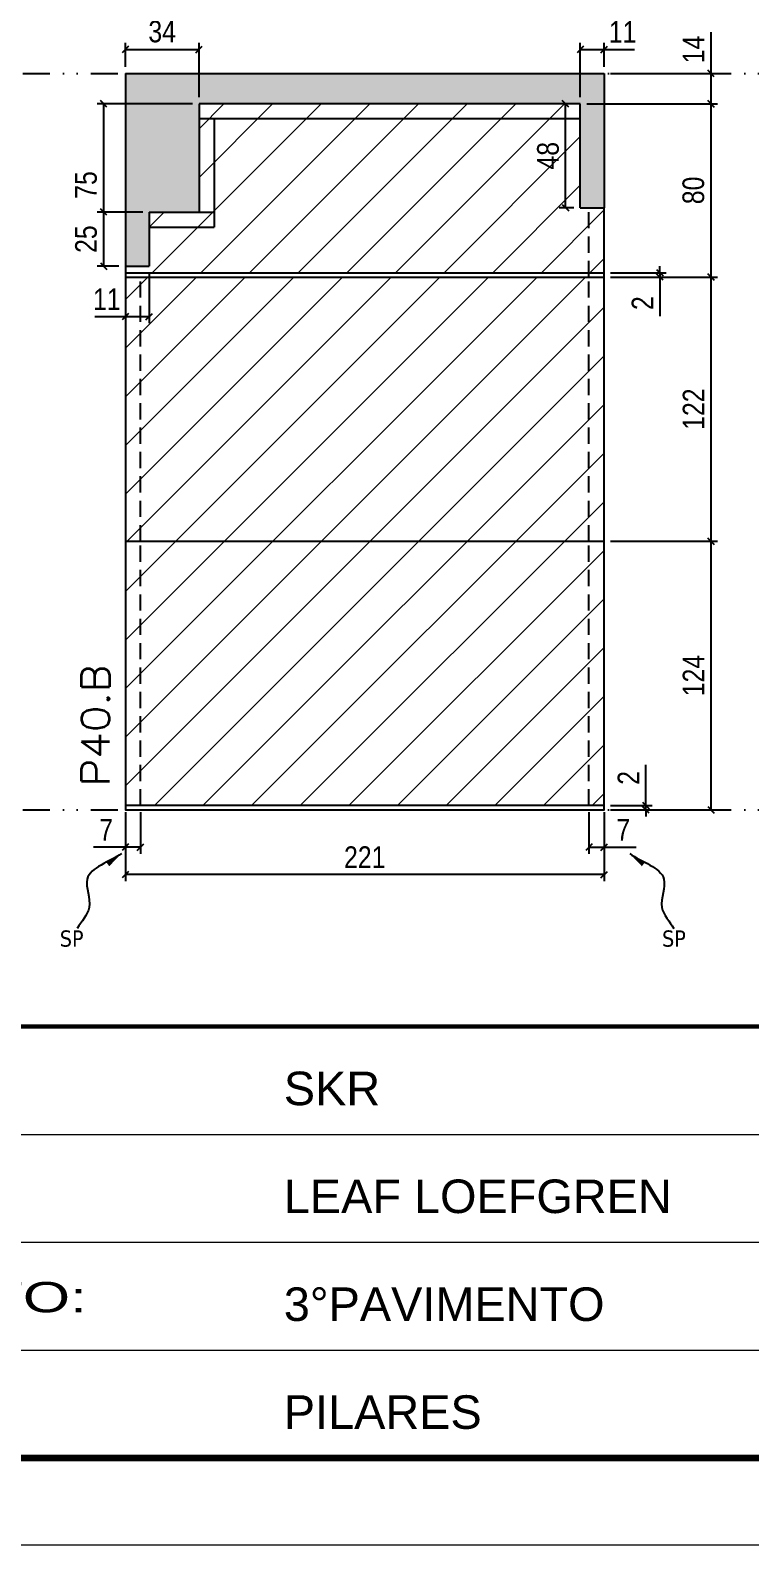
# Model space of a CAD drawing. Extents: x 14400 to 27878, y -21631 to 6985.
# Drawn here: x 14995 to 15327, y -8997 to -8298 of the extents above; entities that cross this region are included whole.
import ezdxf

# ---------------------------------------------------------------- set-up
doc = ezdxf.new("R2010")
doc.units = 0
for name, pattern in [('CONTINUO', [0]), ('DASHED', [0.75, 0.5, -0.25]), ('DIVIDE2', [0.625, 0.25, -0.125, 0, -0.125, 0, -0.125]), ('HIDDEN', [0.375, 0.25, -0.125])]:
    doc.linetypes.add(name, pattern=pattern)
for name, color, linetype in [('COTA', 241, 'Continuous'), ('Nível', 160, 'Continuous'), ('Painéis', 200, 'Continuous'), ('SARR_2.2x7', 40, 'Continuous'), ('Sarrafo de Pressão', 42, 'HIDDEN'), ('texto', 7, 'Continuous')]:
    doc.layers.add(name, color=color, linetype=linetype)
for name, color, linetype, lineweight in [('Folhas', 255, 'Continuous', 9), ('Hachura', 251, 'Continuous', 9), ('SARRAFO DE PRESSAO', 251, 'DASHED', 9), ('Texto Seção', 7, 'Continuous', 15)]:
    doc.layers.add(name, color=color, linetype=linetype, lineweight=lineweight)
doc.styles.add('ARIAL', font='arial.ttf')
doc.styles.add('COTA TECNICA', font='techl___.ttf', dxfattribs={"height": 10})
doc.styles.add('COTA TECNICA-50', font='techl___.ttf', dxfattribs={"height": 10})
doc.styles.add('REGUA-120', font='ROMANS.shx', dxfattribs={"height": 15})
doc.styles.get("Standard").update_dxf_attribs({"font": 'arial.ttf'})
doc.styles.add('Tecnologia', font='')
doc.styles.get('Tecnologia').set_extended_font_data('Forgotten Futurist')
doc.dimstyles.new('COTA PAINEL-50', dxfattribs={"dimtxt": 10, "dimasz": 3, "dimexe": 3, "dimexo": 3, "dimgap": 3, "dimtad": 1, "dimdec": 1, "dimzin": 12, "dimdsep": 46, "dimtxsty": 'COTA TECNICA-50', "dimblk1": 'OBLIQUE', "dimblk2": 'OBLIQUE', "dimsah": 1, "dimcen": 0.9, "dimclrd": 4, "dimclre": 4, "dimclrt": 240, "dimadec": 1, "dimazin": 3, "dimtfac": 1, "dimtdec": 1, "dimtmove": 0, "dimatfit": 3, "dimfxl": 1, "dimtolj": 1, "dimtzin": 12, "dimarcsym": 0})
doc.dimstyles.new('PAINEL', dxfattribs={"dimtxt": 10, "dimasz": 3, "dimexe": 3, "dimexo": 3, "dimgap": 3, "dimtad": 1, "dimdec": 1, "dimzin": 12, "dimdsep": 46, "dimtxsty": 'COTA TECNICA', "dimblk1": 'OBLIQUE', "dimblk2": 'OBLIQUE', "dimsah": 1, "dimcen": 0.9, "dimclrd": 4, "dimclre": 4, "dimclrt": 240, "dimadec": 1, "dimazin": 3, "dimtfac": 1, "dimtdec": 1, "dimtmove": 0, "dimatfit": 3, "dimfxl": 1, "dimtolj": 1, "dimtzin": 12, "dimarcsym": 0})
doc.dimstyles.get("Standard").update_dxf_attribs({"dimtxt": 0.18, "dimasz": 0.18, "dimexe": 0.18, "dimexo": 0.0625, "dimgap": 0.09, "dimtad": 0, "dimtih": 1, "dimtoh": 1, "dimdec": 4, "dimzin": 0, "dimdsep": 46, "dimtxsty": 'Standard', "dimcen": 0.09, "dimadec": 0, "dimazin": 0, "dimtfac": 1, "dimtdec": 4, "dimtofl": 0, "dimtmove": 0, "dimatfit": 3, "dimfxl": 1, "dimtolj": 1, "dimtzin": 0, "dimarcsym": 0})

# ---------------------------------------------------------------- blocks, each defined once
blk = doc.blocks.new('9999999999')
at = {"color": 30, "linetype": 'CONTINUO'}
for p, q in [((98564.56, 34379.64), (99583.98, 34379.64)), ((98564.56, 34329.83), (99487.98, 34329.83)), ((98564.56, 34280.02), (99487.98, 34280.02))]:
    blk.add_line(p, q, dxfattribs=at)
at = {"color": 30, "linetype": 'CONTINUO', "const_width": 2}
blk.add_lwpolyline([(99583.98, 34230.21), (99583.98, 34414.45, 0.414214), (99568.98, 34429.45), (98228.98, 34429.45, 0.414214), (98213.98, 34414.45), (98213.98, 34245.21, 0.414214), (98228.98, 34230.21), (99583.98, 34230.21)], format="xyb", dxfattribs=at)
at = {"layer": 'Folhas'}
blk.add_lwpolyline([(98138.98, 34190.21), (99623.98, 34190.21), (99623.98, 35240.21), (98138.98, 35240.21)], close=True, dxfattribs=at)
at = {"layer": 'Folhas', "color": 30, "const_width": 3}
blk.add_lwpolyline([(98213.98, 34230.21), (99583.98, 34230.21), (99583.98, 35200.21), (98213.98, 35200.21)], close=True, dxfattribs=at)
at = {"color": 7, "linetype": 'Continuous', "ltscale": 5, "style": 'ARIAL'}
for s, height, p in [('SKR', 15.483, (98837.68, 34393.13)), ('LEAF LOEFGREN', 15.4829, (98837.68, 34343.32)), ('3°PAVIMENTO', 15.4829, (98837.68, 34293.51)), ('PILARES', 15.483, (98837.68, 34243.7))]:
    blk.add_text(s, height=height, dxfattribs=at).set_placement(p)
at = {"layer": 'Folhas', "color": 7, "style": 'Tecnologia', "width": 1.5}
blk.add_text('PAVIMENTO:', height=14, dxfattribs=at).set_placement((98573.65, 34297.5))
blk = doc.blocks.new('_Oblique')
at = {"color": 0, "linetype": 'ByBlock', "lineweight": -2}
blk.add_line((-0.5, -0.5), (0.5, 0.5), dxfattribs=at)
blk = doc.blocks.new('*D4361')
at = {"layer": 'COTA', "color": 4, "lineweight": -2, "transparency": 16777216}
for p, q in [((15039.02, -8658.47), (15039.02, -8690.36)), ((15260.02, -8658.47), (15260.02, -8690.36)), ((15260.02, -8687.36), (15039.02, -8687.36))]:
    blk.add_line(p, q, dxfattribs=at)
at = {"layer": 'Defpoints', "color": 0, "transparency": 16777216}
for p in [(15039.02, -8655.47), (15260.02, -8655.47), (15039.02, -8687.36)]:
    blk.add_point(p, dxfattribs=at)
at = {"layer": 'COTA', "color": 4, "lineweight": -2, "transparency": 16777216, "xscale": 3, "yscale": 3, "zscale": 3, "rotation": 180}
blk.add_blockref('_Oblique', (15039.02, -8687.36), dxfattribs=at)
at = {"layer": 'COTA', "color": 4, "lineweight": -2, "transparency": 16777216, "xscale": 3, "yscale": 3, "zscale": 3}
blk.add_blockref('_Oblique', (15260.02, -8687.36), dxfattribs=at)
at = {"layer": 'COTA', "color": 240, "transparency": 16777216, "insert": (15149.52, -8679.3), "char_height": 10, "attachment_point": 5, "style": 'COTA TECNICA'}
blk.add_mtext('\\A1;221', dxfattribs=at)
blk = doc.blocks.new('*D4362')
at = {"layer": 'COTA', "color": 4, "lineweight": -2, "transparency": 16777216}
for p, q in [((15253.02, -8658.47), (15253.02, -8677.71)), ((15260.02, -8660.47), (15260.02, -8677.71)), ((15253.02, -8674.71), (15260.02, -8674.71)), ((15260.02, -8674.71), (15274.75, -8674.71))]:
    blk.add_line(p, q, dxfattribs=at)
at = {"layer": 'Defpoints', "color": 0, "transparency": 16777216}
for p in [(15253.02, -8655.47), (15260.02, -8657.47), (15260.02, -8674.71)]:
    blk.add_point(p, dxfattribs=at)
at = {"layer": 'COTA', "color": 4, "lineweight": -2, "transparency": 16777216, "xscale": 3, "yscale": 3, "zscale": 3, "rotation": 180}
blk.add_blockref('_Oblique', (15253.02, -8674.71), dxfattribs=at)
at = {"layer": 'COTA', "color": 4, "lineweight": -2, "transparency": 16777216, "xscale": 3, "yscale": 3, "zscale": 3}
blk.add_blockref('_Oblique', (15260.02, -8674.71), dxfattribs=at)
at = {"layer": 'COTA', "color": 240, "transparency": 16777216, "insert": (15268.89, -8666.63), "char_height": 10, "attachment_point": 5, "style": 'COTA TECNICA-50'}
blk.add_mtext('\\A1;7', dxfattribs=at)
blk = doc.blocks.new('*D4363')
at = {"layer": 'COTA', "color": 4, "lineweight": -2, "transparency": 16777216}
for p, q in [((15039.02, -8660.47), (15039.02, -8677.71)), ((15046.02, -8658.47), (15046.02, -8677.71)), ((15039.02, -8674.71), (15024.29, -8674.71)), ((15046.02, -8674.71), (15039.02, -8674.71))]:
    blk.add_line(p, q, dxfattribs=at)
at = {"layer": 'Defpoints', "color": 0, "transparency": 16777216}
for p in [(15046.02, -8655.47), (15039.02, -8657.47), (15039.02, -8674.71)]:
    blk.add_point(p, dxfattribs=at)
at = {"layer": 'COTA', "color": 4, "lineweight": -2, "transparency": 16777216, "xscale": 3, "yscale": 3, "zscale": 3, "rotation": 180}
blk.add_blockref('_Oblique', (15039.02, -8674.71), dxfattribs=at)
at = {"layer": 'COTA', "color": 4, "lineweight": -2, "transparency": 16777216, "xscale": 3, "yscale": 3, "zscale": 3}
blk.add_blockref('_Oblique', (15046.02, -8674.71), dxfattribs=at)
at = {"layer": 'COTA', "color": 240, "transparency": 16777216, "insert": (15030.16, -8666.63), "char_height": 10, "attachment_point": 5, "style": 'COTA TECNICA-50'}
blk.add_mtext('\\A1;7', dxfattribs=at)
blk = doc.blocks.new('*D4364')
at = {"layer": 'COTA', "color": 4, "lineweight": -2, "transparency": 16777216}
for p, q in [((15279.28, -8655.47), (15279.28, -8636.66)), ((15263.02, -8655.47), (15282.28, -8655.47)), ((15279.28, -8657.47), (15279.28, -8655.47)), ((15263.02, -8657.47), (15282.28, -8657.47)), ((15279.28, -8657.47), (15279.28, -8660.47))]:
    blk.add_line(p, q, dxfattribs=at)
at = {"layer": 'Defpoints', "color": 0, "transparency": 16777216}
for p in [(15260.02, -8655.47), (15260.02, -8657.47), (15279.28, -8657.47)]:
    blk.add_point(p, dxfattribs=at)
at = {"layer": 'COTA', "color": 4, "lineweight": -2, "transparency": 16777216, "xscale": 3, "yscale": 3, "zscale": 3}
for p, rotation in [((15279.28, -8655.47), 270), ((15279.28, -8657.47), 90)]:
    blk.add_blockref('_Oblique', p, dxfattribs=dict(at, rotation=rotation))
at = {"layer": 'COTA', "color": 240, "transparency": 16777216, "insert": (15271.28, -8642.72), "char_height": 10, "attachment_point": 5, "rotation": 90, "style": 'COTA TECNICA-50'}
blk.add_mtext('\\A1;2', dxfattribs=at)
blk = doc.blocks.new('*D4365')
at = {"layer": 'COTA', "color": 4, "linetype": 'ByBlock', "lineweight": -2, "transparency": 16777216}
for p, q in [((15263.02, -8533.47), (15312.39, -8533.47)), ((15309.39, -8657.47), (15309.39, -8533.47)), ((15263.02, -8657.47), (15312.39, -8657.47))]:
    blk.add_line(p, q, dxfattribs=at)
at = {"layer": 'Defpoints', "color": 0, "linetype": 'ByBlock', "transparency": 16777216}
for p in [(15260.02, -8533.47), (15309.39, -8533.47), (15260.02, -8657.47)]:
    blk.add_point(p, dxfattribs=at)
at = {"layer": 'COTA', "color": 4, "linetype": 'ByBlock', "lineweight": -2, "transparency": 16777216, "xscale": 3, "yscale": 3, "zscale": 3}
for p, rotation in [((15309.39, -8533.47), 90), ((15309.39, -8657.47), 270)]:
    blk.add_blockref('_Oblique', p, dxfattribs=dict(at, rotation=rotation))
at = {"layer": 'COTA', "color": 240, "linetype": 'ByBlock', "transparency": 16777216, "insert": (15301.32, -8595.47), "char_height": 10, "attachment_point": 5, "rotation": 90, "style": 'COTA TECNICA'}
blk.add_mtext('\\A1;124', dxfattribs=at)
blk = doc.blocks.new('*D4366')
at = {"layer": 'COTA', "color": 4, "linetype": 'ByBlock', "lineweight": -2, "transparency": 16777216}
for p, q in [((15263.02, -8533.47), (15312.39, -8533.47)), ((15309.39, -8657.47), (15309.39, -8533.47)), ((15263.02, -8657.47), (15312.39, -8657.47))]:
    blk.add_line(p, q, dxfattribs=at)
at = {"layer": 'Defpoints', "color": 0, "linetype": 'ByBlock', "transparency": 16777216}
for p in [(15260.02, -8533.47), (15309.39, -8533.47), (15260.02, -8657.47)]:
    blk.add_point(p, dxfattribs=at)
at = {"layer": 'COTA', "color": 4, "linetype": 'ByBlock', "lineweight": -2, "transparency": 16777216, "xscale": 3, "yscale": 3, "zscale": 3}
for p, rotation in [((15309.39, -8533.47), 90), ((15309.39, -8657.47), 270)]:
    blk.add_blockref('_Oblique', p, dxfattribs=dict(at, rotation=rotation))
at = {"layer": 'COTA', "color": 240, "linetype": 'ByBlock', "transparency": 16777216, "insert": (15301.32, -8595.47), "char_height": 10, "attachment_point": 5, "rotation": 90, "style": 'COTA TECNICA'}
blk.add_mtext('\\A1;124', dxfattribs=at)
blk = doc.blocks.new('*D4367')
at = {"layer": 'COTA', "color": 4, "lineweight": -2, "transparency": 16777216}
for p, q in [((15263.02, -8411.47), (15312.39, -8411.47)), ((15309.39, -8533.47), (15309.39, -8411.47)), ((15263.02, -8533.47), (15312.39, -8533.47))]:
    blk.add_line(p, q, dxfattribs=at)
at = {"layer": 'Defpoints', "color": 0, "transparency": 16777216}
for p in [(15260.02, -8411.47), (15309.39, -8411.47), (15260.02, -8533.47)]:
    blk.add_point(p, dxfattribs=at)
at = {"layer": 'COTA', "color": 4, "lineweight": -2, "transparency": 16777216, "xscale": 3, "yscale": 3, "zscale": 3}
for p, rotation in [((15309.39, -8411.47), 90), ((15309.39, -8533.47), 270)]:
    blk.add_blockref('_Oblique', p, dxfattribs=dict(at, rotation=rotation))
at = {"layer": 'COTA', "color": 240, "transparency": 16777216, "insert": (15301.33, -8472.47), "char_height": 10, "attachment_point": 5, "rotation": 90, "style": 'COTA TECNICA'}
blk.add_mtext('\\A1;122', dxfattribs=at)
blk = doc.blocks.new('*D4368')
at = {"layer": 'COTA', "color": 4, "lineweight": -2, "transparency": 16777216}
for p, q in [((15039.02, -8314.47), (15039.02, -8303.39)), ((15039.02, -8306.39), (15073.02, -8306.39)), ((15073.02, -8328.47), (15073.02, -8303.39))]:
    blk.add_line(p, q, dxfattribs=at)
at = {"layer": 'Defpoints', "color": 0, "transparency": 16777216}
for p in [(15073.02, -8306.39), (15039.02, -8317.47), (15073.02, -8331.47)]:
    blk.add_point(p, dxfattribs=at)
at = {"layer": 'COTA', "color": 4, "lineweight": -2, "transparency": 16777216, "xscale": 3, "yscale": 3, "zscale": 3, "rotation": 180}
blk.add_blockref('_Oblique', (15039.02, -8306.39), dxfattribs=at)
at = {"layer": 'COTA', "color": 4, "lineweight": -2, "transparency": 16777216, "xscale": 3, "yscale": 3, "zscale": 3}
blk.add_blockref('_Oblique', (15073.02, -8306.39), dxfattribs=at)
at = {"layer": 'COTA', "color": 240, "transparency": 16777216, "insert": (15056.02, -8298.17), "char_height": 10, "attachment_point": 5, "style": 'COTA TECNICA'}
blk.add_mtext('\\A1;34', dxfattribs=at)
blk = doc.blocks.new('*D4385')
at = {"layer": 'COTA', "color": 4, "lineweight": -2, "transparency": 16777216}
for p, q in [((15252.02, -8331.47), (15312.39, -8331.47)), ((15309.39, -8411.47), (15309.39, -8331.47)), ((15263.02, -8411.47), (15312.39, -8411.47))]:
    blk.add_line(p, q, dxfattribs=at)
at = {"layer": 'Defpoints', "color": 0, "transparency": 16777216}
for p in [(15249.02, -8331.47), (15309.39, -8331.47), (15260.02, -8411.47)]:
    blk.add_point(p, dxfattribs=at)
at = {"layer": 'COTA', "color": 4, "lineweight": -2, "transparency": 16777216, "xscale": 3, "yscale": 3, "zscale": 3}
for p, rotation in [((15309.39, -8331.47), 90), ((15309.39, -8411.47), 270)]:
    blk.add_blockref('_Oblique', p, dxfattribs=dict(at, rotation=rotation))
at = {"layer": 'COTA', "color": 240, "transparency": 16777216, "insert": (15301.26, -8371.47), "char_height": 10, "attachment_point": 5, "rotation": 90, "style": 'COTA TECNICA'}
blk.add_mtext('\\A1;80', dxfattribs=at)
blk = doc.blocks.new('*D4386')
at = {"layer": 'COTA', "color": 4, "lineweight": -2, "transparency": 16777216}
for p, q in [((15309.39, -8317.47), (15309.39, -8298.35)), ((15263.02, -8317.47), (15312.39, -8317.47)), ((15309.39, -8331.47), (15309.39, -8317.47)), ((15252.02, -8331.47), (15312.39, -8331.47))]:
    blk.add_line(p, q, dxfattribs=at)
at = {"layer": 'Defpoints', "color": 0, "transparency": 16777216}
for p in [(15260.02, -8317.47), (15309.39, -8317.47), (15249.02, -8331.47)]:
    blk.add_point(p, dxfattribs=at)
at = {"layer": 'COTA', "color": 4, "lineweight": -2, "transparency": 16777216, "xscale": 3, "yscale": 3, "zscale": 3}
for p, rotation in [((15309.39, -8317.47), 90), ((15309.39, -8331.47), 270)]:
    blk.add_blockref('_Oblique', p, dxfattribs=dict(at, rotation=rotation))
at = {"layer": 'COTA', "color": 240, "transparency": 16777216, "insert": (15301.32, -8306.41), "char_height": 10, "attachment_point": 5, "rotation": 90, "style": 'COTA TECNICA'}
blk.add_mtext('\\A1;14', dxfattribs=at)
blk = doc.blocks.new('*D4387')
at = {"layer": 'COTA', "color": 4, "lineweight": -2, "transparency": 16777216}
for p, q in [((15070.02, -8331.47), (15026.02, -8331.47)), ((15029.02, -8406.47), (15029.02, -8331.47)), ((15036.02, -8406.47), (15026.02, -8406.47))]:
    blk.add_line(p, q, dxfattribs=at)
at = {"layer": 'Defpoints', "color": 0, "transparency": 16777216}
for p in [(15029.02, -8331.47), (15073.02, -8331.47), (15039.02, -8406.47)]:
    blk.add_point(p, dxfattribs=at)
at = {"layer": 'COTA', "color": 4, "lineweight": -2, "transparency": 16777216, "xscale": 3, "yscale": 3, "zscale": 3}
for p, rotation in [((15029.02, -8331.47), 90), ((15029.02, -8406.47), 270)]:
    blk.add_blockref('_Oblique', p, dxfattribs=dict(at, rotation=rotation))
at = {"layer": 'COTA', "color": 240, "transparency": 16777216, "insert": (15020.91, -8368.97), "char_height": 10, "attachment_point": 5, "rotation": 90, "style": 'COTA TECNICA'}
blk.add_mtext('\\A1;75', dxfattribs=at)
blk = doc.blocks.new('*D4397')
at = {"layer": 'COTA', "color": 4, "lineweight": -2, "transparency": 16777216}
for p, q in [((15263.02, -8409.47), (15288.74, -8409.47)), ((15285.74, -8409.47), (15285.74, -8406.47)), ((15285.74, -8409.47), (15285.74, -8411.47)), ((15263.02, -8411.47), (15288.74, -8411.47)), ((15285.74, -8411.47), (15285.74, -8429.58))]:
    blk.add_line(p, q, dxfattribs=at)
at = {"layer": 'Defpoints', "color": 0, "transparency": 16777216}
for p in [(15260.02, -8409.47), (15260.02, -8411.47), (15285.74, -8411.47)]:
    blk.add_point(p, dxfattribs=at)
at = {"layer": 'COTA', "color": 4, "lineweight": -2, "transparency": 16777216, "xscale": 3, "yscale": 3, "zscale": 3}
for p, rotation in [((15285.74, -8409.47), 270), ((15285.74, -8411.47), 90)]:
    blk.add_blockref('_Oblique', p, dxfattribs=dict(at, rotation=rotation))
at = {"layer": 'COTA', "color": 240, "transparency": 16777216, "insert": (15277.74, -8423.52), "char_height": 10, "attachment_point": 5, "rotation": 90, "style": 'COTA TECNICA'}
blk.add_mtext('\\A1;2', dxfattribs=at)
blk = doc.blocks.new('*D4399')
at = {"layer": 'COTA', "color": 4, "lineweight": -2, "transparency": 16777216}
for p, q in [((15047.02, -8381.47), (15026.02, -8381.47)), ((15029.02, -8406.47), (15029.02, -8381.47)), ((15036.02, -8406.47), (15026.02, -8406.47))]:
    blk.add_line(p, q, dxfattribs=at)
at = {"layer": 'Defpoints', "color": 0, "transparency": 16777216}
for p in [(15029.02, -8381.47), (15050.02, -8381.47), (15039.02, -8406.47)]:
    blk.add_point(p, dxfattribs=at)
at = {"layer": 'COTA', "color": 4, "lineweight": -2, "transparency": 16777216, "xscale": 3, "yscale": 3, "zscale": 3}
for p, rotation in [((15029.02, -8381.47), 90), ((15029.02, -8406.47), 270)]:
    blk.add_blockref('_Oblique', p, dxfattribs=dict(at, rotation=rotation))
at = {"layer": 'COTA', "color": 240, "transparency": 16777216, "insert": (15020.91, -8393.97), "char_height": 10, "attachment_point": 5, "rotation": 90, "style": 'COTA TECNICA'}
blk.add_mtext('\\A1;25', dxfattribs=at)
blk = doc.blocks.new('*D4400')
at = {"layer": 'COTA', "color": 4, "lineweight": -2, "transparency": 16777216}
for p, q in [((15039.02, -8409.47), (15039.02, -8432.79)), ((15050.02, -8409.47), (15050.02, -8432.79)), ((15039.02, -8429.79), (15024.93, -8429.79)), ((15050.02, -8429.79), (15039.02, -8429.79))]:
    blk.add_line(p, q, dxfattribs=at)
at = {"layer": 'Defpoints', "color": 0, "transparency": 16777216}
for p in [(15039.02, -8406.47), (15050.02, -8406.47), (15039.02, -8429.79)]:
    blk.add_point(p, dxfattribs=at)
at = {"layer": 'COTA', "color": 4, "lineweight": -2, "transparency": 16777216, "xscale": 3, "yscale": 3, "zscale": 3, "rotation": 180}
blk.add_blockref('_Oblique', (15039.02, -8429.79), dxfattribs=at)
at = {"layer": 'COTA', "color": 4, "lineweight": -2, "transparency": 16777216, "xscale": 3, "yscale": 3, "zscale": 3}
blk.add_blockref('_Oblique', (15050.02, -8429.79), dxfattribs=at)
at = {"layer": 'COTA', "color": 240, "transparency": 16777216, "insert": (15030.48, -8421.73), "char_height": 10, "attachment_point": 5, "style": 'COTA TECNICA'}
blk.add_mtext('\\A1;11', dxfattribs=at)
blk = doc.blocks.new('*D4404')
at = {"layer": 'COTA', "color": 4, "lineweight": -2, "transparency": 16777216}
for p, q in [((15249.02, -8328.47), (15249.02, -8303.39)), ((15249.02, -8306.39), (15260.02, -8306.39)), ((15260.02, -8314.47), (15260.02, -8303.39)), ((15260.02, -8306.39), (15274.11, -8306.39))]:
    blk.add_line(p, q, dxfattribs=at)
at = {"layer": 'Defpoints', "color": 0, "transparency": 16777216}
for p in [(15260.02, -8306.39), (15260.02, -8317.47), (15249.02, -8331.47)]:
    blk.add_point(p, dxfattribs=at)
at = {"layer": 'COTA', "color": 4, "lineweight": -2, "transparency": 16777216, "xscale": 3, "yscale": 3, "zscale": 3, "rotation": 180}
blk.add_blockref('_Oblique', (15249.02, -8306.39), dxfattribs=at)
at = {"layer": 'COTA', "color": 4, "lineweight": -2, "transparency": 16777216, "xscale": 3, "yscale": 3, "zscale": 3}
blk.add_blockref('_Oblique', (15260.02, -8306.39), dxfattribs=at)
at = {"layer": 'COTA', "color": 240, "transparency": 16777216, "insert": (15268.56, -8298.33), "char_height": 10, "attachment_point": 5, "style": 'COTA TECNICA'}
blk.add_mtext('\\A1;11', dxfattribs=at)
blk = doc.blocks.new('*D4405')
at = {"layer": 'COTA', "color": 4, "lineweight": -2, "transparency": 16777216}
for p, q in [((15246.02, -8331.47), (15239.24, -8331.47)), ((15242.24, -8379.47), (15242.24, -8331.47)), ((15246.02, -8379.47), (15239.24, -8379.47))]:
    blk.add_line(p, q, dxfattribs=at)
at = {"layer": 'Defpoints', "color": 0, "transparency": 16777216}
for p in [(15242.24, -8331.47), (15249.02, -8331.47), (15249.02, -8379.47)]:
    blk.add_point(p, dxfattribs=at)
at = {"layer": 'COTA', "color": 4, "lineweight": -2, "transparency": 16777216, "xscale": 3, "yscale": 3, "zscale": 3}
for p, rotation in [((15242.24, -8331.47), 90), ((15242.24, -8379.47), 270)]:
    blk.add_blockref('_Oblique', p, dxfattribs=dict(at, rotation=rotation))
at = {"layer": 'COTA', "color": 240, "transparency": 16777216, "insert": (15234.15, -8355.47), "char_height": 10, "attachment_point": 5, "rotation": 90, "style": 'COTA TECNICA'}
blk.add_mtext('\\A1;48', dxfattribs=at)

msp = doc.modelspace()

# ---------------------------------------------------------------- hatches: boundary and pattern name
at = {"layer": 'COTA'}
h = msp.add_hatch(dxfattribs=at)
h.set_pattern_fill('AR-CONC', color=256, scale=0.03)
h.paths.add_polyline_path([(15073.02, -8331.47), (15249.02, -8331.47), (15249.02, -8379.47), (15260.02, -8379.47), (15260.02, -8317.47), (15039.02, -8317.47), (15039.02, -8406.47), (15050.02, -8406.47), (15050.02, -8381.47), (15073.02, -8381.47)])
at = {"layer": 'Hachura'}
h = msp.add_hatch(dxfattribs=at)
h.set_pattern_fill('ANSI31', color=256, scale=5)
h.paths.add_polyline_path([(14793.27, -8331.47), (14617.27, -8331.47), (14617.27, -8379.47), (14606.27, -8379.47), (14606.27, -8411.47), (14827.27, -8411.47), (14827.27, -8406.47), (14816.27, -8406.47), (14816.27, -8381.47), (14793.27, -8381.47)])
h.paths.add_polyline_path([(14827.27, -8411.47), (14606.27, -8411.47), (14606.27, -8533.47), (14827.27, -8533.47)])
h.paths.add_polyline_path([(14827.27, -8533.47), (14606.27, -8533.47), (14606.27, -8655.47), (14827.27, -8655.47)])
h.paths.add_polyline_path([(15260.02, -8533.47), (15039.02, -8533.47), (15039.02, -8655.47), (15260.02, -8655.47)])
h.paths.add_polyline_path([(15260.02, -8411.47), (15039.02, -8411.47), (15039.02, -8533.47), (15260.02, -8533.47)])
h.paths.add_polyline_path([(15249.02, -8331.47), (15073.02, -8331.47), (15073.02, -8381.47), (15050.02, -8381.47), (15050.02, -8406.47), (15039.02, -8406.47), (15039.02, -8409.47), (15260.02, -8409.47), (15260.02, -8379.47), (15249.02, -8379.47)])
h.paths.add_polyline_path([(15508.25, -8411.47), (15483.25, -8411.47), (15483.25, -8655.47), (15508.25, -8655.47)])
h.paths.add_polyline_path([(15721.76, -8411.47), (15696.76, -8411.47), (15696.76, -8655.47), (15721.76, -8655.47)])
h.paths.add_polyline_path([(15721.76, -8406.47), (15696.76, -8406.47), (15696.76, -8411.47), (15721.76, -8411.47)])

# ---------------------------------------------------------------- linework, layer by layer
at = {"layer": 'COTA'}
for p, q in [((15039.02, -8317.47), (15039.02, -8406.47)), ((15039.02, -8317.47), (15260.02, -8317.47)), ((15260.02, -8317.47), (15260.02, -8379.47)), ((15073.02, -8381.47), (15080.02, -8381.47)), ((15080.02, -8381.47), (15080.02, -8388.47))]:
    msp.add_line(p, q, dxfattribs=at)
at = {"layer": 'Nível', "color": 4, "linetype": 'DIVIDE2', "ltscale": 50}
for p, q in [((14488.47, -8317.47), (15858.47, -8317.47)), ((14488.47, -8657.47), (15858.47, -8657.47))]:
    msp.add_line(p, q, dxfattribs=at)
at = {"layer": 'Painéis'}
for p, q in [((15249.02, -8331.47), (15073.02, -8331.47)), ((15073.02, -8331.47), (15073.02, -8381.47)), ((15249.02, -8379.47), (15249.02, -8331.47)), ((15050.02, -8381.47), (15073.02, -8381.47)), ((15050.02, -8381.47), (15050.02, -8406.47)), ((15249.02, -8379.47), (15260.02, -8379.47)), ((15260.02, -8655.47), (15260.02, -8379.47)), ((15039.02, -8406.47), (15039.02, -8655.47)), ((15039.02, -8406.47), (15050.02, -8406.47)), ((15039.02, -8409.47), (15260.02, -8409.47)), ((15039.02, -8411.47), (15260.02, -8411.47)), ((15039.02, -8533.47), (15260.02, -8533.47))]:
    msp.add_line(p, q, dxfattribs=at)
msp.add_lwpolyline([(15260.02, -8655.47), (15039.02, -8655.47), (15039.02, -8657.47), (15260.02, -8657.47)], close=True, dxfattribs=at)
at = {"layer": 'SARR_2.2x7'}
for p, q in [((15249.02, -8338.47), (15073.02, -8338.47)), ((15080.02, -8338.47), (15080.02, -8381.47)), ((15050.02, -8388.47), (15080.02, -8388.47))]:
    msp.add_line(p, q, dxfattribs=at)
at = {"layer": 'Sarrafo de Pressão', "ltscale": 30}
for p, q in [((15253.02, -8411.47), (15253.02, -8379.47)), ((15046.02, -8533.47), (15046.02, -8411.47)), ((15253.02, -8533.47), (15253.02, -8411.47)), ((15046.02, -8655.47), (15046.02, -8533.47)), ((15253.02, -8655.47), (15253.02, -8533.47))]:
    msp.add_line(p, q, dxfattribs=at)

# ---------------------------------------------------------------- block references
at = {"layer": 'SARRAFO DE PRESSAO', "color": 6, "linetype": 'ByBlock'}
msp.add_blockref('9999999999', (-83725.51, -43186.95), dxfattribs=at)

# ---------------------------------------------------------------- texts
at = {"layer": 'texto', "color": 0, "char_height": 7.5, "attachment_point": 5}
for insert in [(15014.24, -8716.96), (15292.27, -8716.96)]:
    msp.add_mtext('{\\fTahoma|b0|i0|c0|p34;\\C4;SP}', dxfattribs=dict(at, insert=insert))
at = {"layer": 'Texto Seção', "style": 'REGUA-120', "width": 1.1}
msp.add_text('P40.B', height=13, rotation=90, dxfattribs=at).set_placement((15031.77, -8646.7))

# ---------------------------------------------------------------- dimensions: what is measured, and where the dimension line sits
at = {"layer": 'COTA'}
for base, p1, p2, dimstyle, picture, middle in [((15073.02, -8306.39), (15039.02, -8317.47), (15073.02, -8331.47), 'PAINEL', '*D4368', (15056.02, -8298.17)), ((15260.02, -8306.39), (15249.02, -8331.47), (15260.02, -8317.47), 'PAINEL', '*D4404', (15268.56, -8298.33)), ((15039.02, -8429.79), (15050.02, -8406.47), (15039.02, -8406.47), 'PAINEL', '*D4400', (15030.48, -8421.73)), ((15260.02, -8674.71), (15253.02, -8655.47), (15260.02, -8657.47), 'COTA PAINEL-50', '*D4362', (15268.89, -8666.63))]:
    dim = msp.add_linear_dim(base=base, p1=p1, p2=p2, dimstyle=dimstyle, dxfattribs=at)
    dim.commit()
    dim.dimension.update_dxf_attribs({"geometry": picture, "text_midpoint": middle})
for base, p1, p2, angle, dimstyle, picture, middle in [((15309.39, -8317.47), (15249.02, -8331.47), (15260.02, -8317.47), 90, 'PAINEL', '*D4386', (15301.32, -8306.41)), ((15029.02, -8331.47), (15039.02, -8406.47), (15073.02, -8331.47), 90, 'PAINEL', '*D4387', (15020.91, -8368.97)), ((15242.24, -8331.47), (15249.02, -8379.47), (15249.02, -8331.47), 90, 'PAINEL', '*D4405', (15234.15, -8355.47)), ((15309.39, -8331.47), (15260.02, -8411.47), (15249.02, -8331.47), 90, 'PAINEL', '*D4385', (15301.26, -8371.47)), ((15029.02, -8381.47), (15039.02, -8406.47), (15050.02, -8381.47), 90, 'PAINEL', '*D4399', (15020.91, -8393.97)), ((15285.74, -8411.47), (15260.02, -8409.47), (15260.02, -8411.47), 90, 'PAINEL', '*D4397', (15277.74, -8423.52)), ((15309.39, -8411.47), (15260.02, -8533.47), (15260.02, -8411.47), 90, 'PAINEL', '*D4367', (15301.33, -8472.47)), ((15039.02, -8674.71), (15046.02, -8655.47), (15039.02, -8657.47), 180, 'COTA PAINEL-50', '*D4363', (15030.16, -8666.63))]:
    dim = msp.add_linear_dim(base=base, p1=p1, p2=p2, angle=angle, dimstyle=dimstyle, dxfattribs=at)
    dim.commit()
    dim.dimension.update_dxf_attribs({"geometry": picture, "text_midpoint": middle})
at = {"layer": 'COTA', "linetype": 'ByBlock'}
for picture in ['*D4365', '*D4366']:
    dim = msp.add_aligned_dim(p1=(15260.02, -8657.47), p2=(15260.02, -8533.47), distance=-49.37, dimstyle='PAINEL', dxfattribs=at)
    dim.commit()
    dim.dimension.update_dxf_attribs({"geometry": picture, "text_midpoint": (15301.32, -8595.47)})
at = {"layer": 'COTA'}
dim = msp.add_linear_dim(base=(15279.28, -8657.47), p1=(15260.02, -8655.47), p2=(15260.02, -8657.47), angle=90, dimstyle='COTA PAINEL-50', dxfattribs=at)
dim.commit()
dim.dimension.update_dxf_attribs({"geometry": '*D4364', "text_midpoint": (15279.28, -8642.72), "dimtype": 160})
dim = msp.add_linear_dim(base=(15039.02, -8687.36), p1=(15260.02, -8655.47), p2=(15039.02, -8655.47), angle=180, dimstyle='PAINEL', override={"dimarcsym": 2}, dxfattribs=at)
dim.commit()
dim.dimension.update_dxf_attribs({"geometry": '*D4361', "text_midpoint": (15149.52, -8679.3)})

# ---------------------------------------------------------------- leaders
at = {"layer": 'COTA', "path_type": 1}
for points in [[(15037.19, -8677.65), (15021.41, -8689.48), (15022.33, -8702.49), (15016.78, -8712.27)], [(15271.85, -8677.65), (15287.63, -8689.48), (15286.71, -8702.49), (15292.26, -8712.27)]]:
    msp.add_leader(points, dimstyle='Standard', override={"dimasz": 8}, dxfattribs=at)

doc.saveas('drawing.dxf')
